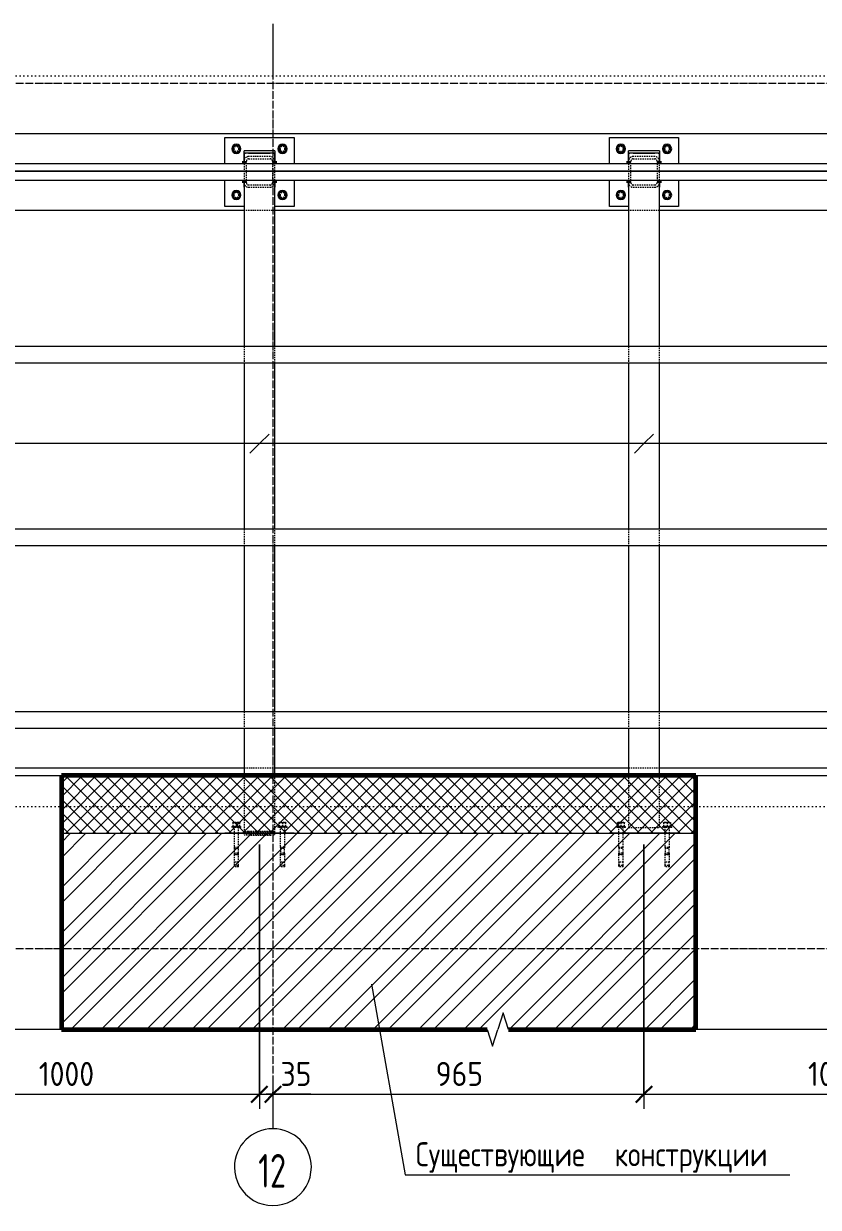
# Model space of a CAD drawing. Header units: millimetres. Extents: x 37710 to 88439, y -33428 to 33849.
# Drawn here: x 49119 to 51186, y 30472 to 33551 of the extents above; entities that cross this region are included whole.
import ezdxf

# ---------------------------------------------------------------- set-up
doc = ezdxf.new("R2010")
doc.units = ezdxf.units.MM
for name, pattern in [('01 Штриховая _4 мм_', [6, 3.5, -2.5]), ('02 Штрихпунктирная _20 мм_', [25, 20, -2.5, 0, -2.5]), ('04 Пунктир 10мм', [10, 0, -10])]:
    doc.linetypes.add(name, pattern=pattern)
for name, color, linetype, lineweight in [('AA_Dim', 7, 'Continuous', 9), ('AA_Dim-25', 7, 'Continuous', 9), ('AA_Oformlenie', 7, 'Continuous', 9), ('AA_Razrez', 7, 'Continuous', 9), ('AA_Vinoska', 7, 'Continuous', 9), ('AF_Balki', 7, 'Continuous', 20), ('AF_Stena', 7, 'Continuous', 60), ('AF_Stena_Опалубка', 253, 'Continuous', 20), ('KR_Colonna_KG', 7, 'Continuous', 20), ('KR_Detal', 7, 'Continuous', 20), ('KR_Fundament', 7, 'Continuous', 20), ('Оси', 7, 'Continuous', 9)]:
    doc.layers.add(name, color=color, linetype=linetype, lineweight=lineweight)
doc.styles.add('GOST Common', font='GOST_Common.ttf', dxfattribs={"width": 0.85, "height": 62.5})
doc.styles.add('ISOCPEUR', font='isocpeur.ttf', dxfattribs={"width": 0.7, "height": 87.5})
doc.styles.add('ISOCPEUR_1', font='isocpeur.ttf', dxfattribs={"width": 0.9, "height": 62.5})
doc.dimstyles.new('05_Округл_5мм__прозр_', dxfattribs={"dimscale": 304.8, "dimtxt": 62.248823, "dimasz": 0.139436, "dimexe": 0.123031, "dimexo": 0.082021, "dimgap": 0.008202, "dimtad": 1, "dimdec": 0, "dimrnd": 5, "dimdsep": 46, "dimtxsty": 'ISOCPEUR_1', "dimblk1": 'OBLIQUE', "dimblk2": 'OBLIQUE', "dimsah": 1, "dimcen": 0.09, "dimdle": 0.123031, "dimazin": 0, "dimtfac": 1, "dimtdec": 4, "dimtix": 1, "dimtmove": 0, "dimatfit": 3, "dimfxl": 1, "dimtvp": 1, "dimtolj": 1, "dimtzin": 0, "dimlwd": 18, "dimlwe": 18, "dimarcsym": 2})
doc.dimstyles.new('05_Округл_5мм__прозр__1', dxfattribs={"dimscale": 304.8, "dimtxt": 62.248823, "dimasz": 0.139436, "dimexe": 0.123031, "dimexo": 0.082021, "dimgap": 0.008202, "dimtad": 1, "dimdec": 0, "dimrnd": 5, "dimdsep": 46, "dimtxsty": 'ISOCPEUR_1', "dimblk1": 'OBLIQUE', "dimblk2": 'OBLIQUE', "dimsah": 1, "dimcen": 0.09, "dimdle": 0.123031, "dimazin": 0, "dimtfac": 1, "dimtdec": 4, "dimtix": 1, "dimtmove": 1, "dimatfit": 3, "dimfxl": 1, "dimtvp": 1, "dimtolj": 1, "dimtzin": 0, "dimlwd": 18, "dimlwe": 18, "dimarcsym": 2})

# ---------------------------------------------------------------- blocks, each defined once
blk = doc.blocks.new('354_Прокат Лист _НесКаркас_РабПлоск_ - 354_Прокат Лист _НесКаркас_РабПлоск_-V7-Покрытие_КМ')
at = {"layer": 'AF_Balki'}
for p, q in [((-40, 21.1), (-40, 90)), ((-40, 90), (140, 90)), ((140, 90), (140, 21.1)), ((-40, -90), (-40, -21.2)), ((140, -21.2), (140, -90)), ((10, -90), (-40, -90)), ((140, -90), (90, -90))]:
    blk.add_line(p, q, dxfattribs=at)
blk = doc.blocks.new('354_Анкер клиновой _СоедНесК_РабПлоск_ - M12x120_20-3789180-Покрытие_КМ')
at = {"layer": 'KR_Detal'}
for start, end in [(120, 180), (90, 120), (60, 90), (360, 60), (180, 240), (240, 270), (270, 300), (300, 360)]:
    blk.add_arc((0, 0), 9, start, end, dxfattribs=at)
for points in [[(-9, 5.2), (-8.3, 5.6), (-6.8, 6.5), (-5.3, 7.3), (-4.5, 7.8)], [(-9, 0), (-9, 0.9), (-9, 2.7), (-9, 4.4), (-9, 5.2)], [(-4.5, 7.8), (-3.7, 8.2), (-2.2, 9.1), (-0.7, 10), (0, 10.4)], [(0, 10.4), (0.7, 10), (2.2, 9.1), (3.7, 8.2), (4.5, 7.8)], [(4.5, 7.8), (5.3, 7.3), (6.8, 6.5), (8.3, 5.6), (9, 5.2)], [(9, 5.2), (9, 4.4), (9, 2.7), (9, 0.9), (9, 0)], [(-9, -5.2), (-9, -4.4), (-9, -2.7), (-9, -0.9), (-9, 0)], [(-4.5, -7.8), (-5.3, -7.3), (-6.8, -6.5), (-8.3, -5.6), (-9, -5.2)], [(0, -10.4), (-0.7, -10), (-2.2, -9.1), (-3.7, -8.2), (-4.5, -7.8)], [(4.5, -7.8), (3.7, -8.2), (2.2, -9.1), (0.7, -10), (0, -10.4)], [(9, -5.2), (8.3, -5.6), (6.8, -6.5), (5.3, -7.3), (4.5, -7.8)], [(9, 0), (9, -0.9), (9, -2.7), (9, -4.4), (9, -5.2)]]:
    blk.add_open_spline(points, degree=3, dxfattribs=at)
blk = doc.blocks.new('354_Прокат Лист _НесКаркас_РабПлоск_ - 354_Прокат Лист _НесКаркас_РабПлоск_-V8-Покрытие_КМ')
at = {"layer": 'AF_Balki'}
for p, q in [((-40, 21.1), (-40, 90)), ((-40, 90), (140, 90)), ((140, 90), (140, 21.1)), ((-40, -90), (-40, -21.2)), ((140, -21.2), (140, -90)), ((10, -90), (-40, -90)), ((140, -90), (90, -90))]:
    blk.add_line(p, q, dxfattribs=at)
blk = doc.blocks.new('354_Прокат Лист _НесКаркас_РабПлоск_ - 354_Прокат Лист _НесКаркас_РабПлоск_-3830724-Покрытие_КМ')
at = {"layer": 'AF_Balki'}
for p, q in [((10, 21.2), (10, 40)), ((90, 40), (90, 21.2)), ((10, -40), (10, -21.1)), ((90, -21.1), (90, -40))]:
    blk.add_line(p, q, dxfattribs=at)
blk = doc.blocks.new('354_Прокат Лист _НесКаркас_РабПлоск_ - 354_Прокат Лист _НесКаркас_РабПлоск_-3859046-Покрытие_КМ')
at = {"layer": 'AF_Balki'}
blk.add_line((44149.4, 31445), (43969.4, 31445), dxfattribs=at)
blk = doc.blocks.new('354_Прокат Лист _НесКаркас_РабПлоск_ - 354_Прокат Лист _НесКаркас_РабПлоск_-V20-Покрытие_КМ')
at = {"layer": 'AF_Balki'}
for p, q in [((42500.1, 33213.7), (42500.1, 33219.7)), ((42580.1, 33219.7), (42500.1, 33219.7)), ((42580.1, 33219.7), (42580.1, 33213.7)), ((42500.1, 33205), (42500.1, 33213.7)), ((42580.1, 33213.7), (42500.1, 33213.7)), ((42580.1, 33213.7), (42580.1, 33205))]:
    blk.add_line(p, q, dxfattribs=at)
blk = doc.blocks.new('354_Шайба_ГОСТ 11371-78_СоедНесК_РабПлоск_ - Шайба_ГОСТ 11371-78-V22-Покрытие_КМ')
at = {"layer": 'KR_Detal'}
for start, end in [(0, 180), (180, 0)]:
    blk.add_arc((0, 0), 12, start, end, dxfattribs=at)
at = {"layer": 'KR_Detal', "linetype": '01 Штриховая _4 мм_', "lineweight": 9}
for start, end in [(0, 180), (180, 360)]:
    blk.add_arc((0, 0), 6.5, start, end, dxfattribs=at)
blk = doc.blocks.new('253_Профиль гнутый сварной квадратный _НесКаркас_Балка_ - 80х6-3860765-Покрытие_КМ')
at = {"layer": 'AF_Balki'}
for p, q in [((40500.1, 33212.4), (40500.1, 33186.1)), ((40512.1, 33213.7), (40568.1, 33213.7)), ((40580.1, 33186.1), (40580.1, 33212.4)), ((40500.1, 33143.8), (40500.1, 32711.1)), ((40580.1, 32711.1), (40580.1, 33143.8)), ((40500.1, 32668.8), (40500.1, 32236.1)), ((40580.1, 32236.1), (40580.1, 32668.8)), ((40500.1, 32193.8), (40500.1, 31761.1)), ((40580.1, 31761.1), (40580.1, 32193.8)), ((40500.1, 31718.8), (40500.1, 31595)), ((40580.1, 31595), (40580.1, 31718.8))]:
    blk.add_line(p, q, dxfattribs=at)
at = {"layer": 'AF_Balki', "linetype": '01 Штриховая _4 мм_', "lineweight": 9}
for p, q in [((40500.1, 33186.1), (40500.1, 33143.9)), ((40580.1, 33143.9), (40580.1, 33186.1)), ((40500.1, 32711.1), (40500.1, 32668.9)), ((40580.1, 32668.9), (40580.1, 32711.1)), ((40500.1, 32236.1), (40500.1, 32193.9)), ((40580.1, 32193.9), (40580.1, 32236.1)), ((40500.1, 31761.1), (40500.1, 31718.9)), ((40580.1, 31718.9), (40580.1, 31761.1)), ((40500.1, 31595), (40500.1, 31448.1)), ((40580.1, 31448.1), (40580.1, 31595)), ((40500.1, 31448.1), (40500.1, 31441.9)), ((40506.1, 31441.9), (40506.1, 31448.1)), ((40568.1, 31449.4), (40512.1, 31449.4)), ((40512.1, 31448.7), (40568.1, 31448.7)), ((40568.1, 31441.3), (40512.1, 31441.3)), ((40512.1, 31440.6), (40568.1, 31440.6)), ((40574.1, 31448.1), (40574.1, 31441.9)), ((40580.1, 31441.9), (40580.1, 31448.1))]:
    blk.add_line(p, q, dxfattribs=at)
at = {"layer": 'AF_Balki'}
for centre, start_param, end_param in [((40512.1, 33212.4), 1.570796, 3.141593), ((40568.1, 33212.4), 0, 1.570796)]:
    blk.add_ellipse(centre, major_axis=(12, 0), ratio=0.109231, start_param=start_param, end_param=end_param, dxfattribs=at)
at = {"layer": 'AF_Balki', "linetype": '01 Штриховая _4 мм_', "lineweight": 9}
for centre, major_axis, start_param, end_param in [((40512.1, 31448.1), (12, 0), 1.570796, 3.141593), ((40512.1, 31441.9), (12, 0), 3.141593, 4.712389), ((40512.1, 31448.1), (6, 0), 1.570796, 3.141593), ((40512.1, 31441.9), (6, 0), 3.141593, 4.712389), ((40568.1, 31448.1), (12, 0), 0, 1.570796), ((40568.1, 31448.1), (6, 0), 0, 1.570796), ((40568.1, 31441.9), (6, 0), 4.712389, 6.283185), ((40568.1, 31441.9), (12, 0), 4.712389, 6.000638), ((40568.1, 31441.9), (12, 0), 6.021386, 6.283185)]:
    blk.add_ellipse(centre, major_axis=major_axis, ratio=0.109231, start_param=start_param, end_param=end_param, dxfattribs=at)
blk = doc.blocks.new('354_Анкер клиновой _СоедНесК_РабПлоск_ - M12x120_20-V25-Покрытие_КМ')
at = {"layer": 'KR_Detal', "linetype": '01 Штриховая _4 мм_', "lineweight": 9}
for p, q in [((43234.1, 31473.3), (43238.6, 31473.3)), ((43234.1, 31472.1), (43234.1, 31463.7)), ((43238.6, 31462.5), (43234.1, 31462.5)), ((43237.1, 31462.5), (43237.1, 31409.1)), ((43238.9, 31473.3), (43243.1, 31473.3)), ((43243.1, 31462.5), (43238.9, 31462.5)), ((43243.1, 31473.3), (43247.2, 31473.3)), ((43243.1, 31472.1), (43243.1, 31463.7)), ((43247.2, 31462.5), (43243.1, 31462.5)), ((43247.6, 31473.3), (43252.1, 31473.3)), ((43252.1, 31462.5), (43247.6, 31462.5)), ((43249.1, 31409.1), (43249.1, 31462.5)), ((43252.1, 31463.7), (43252.1, 31472.1)), ((43237.1, 31409.1), (43237.7, 31406.7)), ((43237.1, 31409.1), (43249.1, 31409.1)), ((43237.7, 31406.7), (43237.7, 31394.5)), ((43237.7, 31406.7), (43248.5, 31406.7)), ((43248.5, 31406.7), (43249.1, 31409.1)), ((43248.5, 31394.5), (43248.5, 31406.7)), ((43237.1, 31394.5), (43237.1, 31389.7)), ((43237.1, 31394.5), (43249.1, 31394.5)), ((43237.1, 31389.7), (43237.1, 31369.7)), ((43237.1, 31389.7), (43249.1, 31389.7)), ((43249.1, 31389.7), (43237.1, 31389.7)), ((43237.6, 31370.4), (43237.1, 31362.5)), ((43249.1, 31369.7), (43237.1, 31369.7)), ((43249.1, 31362.5), (43248.5, 31370.4)), ((43249.1, 31389.7), (43249.1, 31394.5)), ((43249.1, 31369.7), (43249.1, 31389.7)), ((43237.1, 31362.5), (43237.1, 31357.7)), ((43237.1, 31362.5), (43249.1, 31362.5)), ((43249.1, 31357.7), (43237.1, 31357.7)), ((43249.1, 31357.7), (43249.1, 31362.5))]:
    blk.add_line(p, q, dxfattribs=at)
for points in [[(43238.6, 31473.3), (43237.8, 31473.3), (43236.2, 31473.1), (43234.8, 31472.5), (43234.1, 31472.1)], [(43234.1, 31472.1), (43234.1, 31472.5), (43234.1, 31473.1), (43234.1, 31473.3), (43234.1, 31473.3)], [(43234.1, 31463.7), (43234.8, 31463.3), (43236.2, 31462.7), (43237.8, 31462.5), (43238.6, 31462.5)], [(43234.1, 31462.5), (43234.1, 31462.5), (43234.1, 31462.7), (43234.1, 31463.3), (43234.1, 31463.7)], [(43243.1, 31472.1), (43242.3, 31472.5), (43240.9, 31473.1), (43239.3, 31473.3), (43238.6, 31473.3)], [(43238.6, 31462.5), (43239.3, 31462.5), (43240.9, 31462.7), (43242.3, 31463.3), (43243.1, 31463.7)], [(43247.6, 31473.3), (43246.8, 31473.3), (43245.2, 31473.1), (43243.8, 31472.5), (43243.1, 31472.1)], [(43243.1, 31463.7), (43243.8, 31463.3), (43245.2, 31462.7), (43246.8, 31462.5), (43247.6, 31462.5)], [(43252.1, 31472.1), (43251.3, 31472.5), (43249.9, 31473.1), (43248.3, 31473.3), (43247.6, 31473.3)], [(43247.6, 31462.5), (43248.3, 31462.5), (43249.9, 31462.7), (43251.3, 31463.3), (43252.1, 31463.7)], [(43252.1, 31473.3), (43252.1, 31473.3), (43252.1, 31473.1), (43252.1, 31472.5), (43252.1, 31472.1)], [(43252.1, 31463.7), (43252.1, 31463.3), (43252.1, 31462.7), (43252.1, 31462.5), (43252.1, 31462.5)]]:
    blk.add_open_spline(points, degree=3, dxfattribs=at)
blk = doc.blocks.new('354_Шайба_ГОСТ 11371-78_СоедНесК_РабПлоск_ - Шайба_ГОСТ 11371-78-V26-Покрытие_КМ')
at = {"layer": 'KR_Detal', "linetype": '01 Штриховая _4 мм_', "lineweight": 9}
for p, q in [((43231.1, 31462.5), (43231.1, 31460)), ((43231.1, 31462.5), (43255.1, 31462.5)), ((43255.1, 31460), (43255.1, 31462.5)), ((43255.1, 31460), (43231.1, 31460))]:
    blk.add_line(p, q, dxfattribs=at)
blk = doc.blocks.new('354_Анкер клиновой _СоедНесК_РабПлоск_ - M12x120_20-V27-Покрытие_КМ')
at = {"layer": 'KR_Detal', "linetype": '01 Штриховая _4 мм_', "lineweight": 9}
for p, q in [((40471.1, 31473.3), (40475.6, 31473.3)), ((40471.1, 31472.1), (40471.1, 31463.7)), ((40475.6, 31462.5), (40471.1, 31462.5)), ((40474.1, 31462.5), (40474.1, 31409.1)), ((40475.9, 31473.3), (40480.1, 31473.3)), ((40480.1, 31462.5), (40475.9, 31462.5)), ((40480.1, 31473.3), (40484.2, 31473.3)), ((40480.1, 31472.1), (40480.1, 31463.7)), ((40484.2, 31462.5), (40480.1, 31462.5)), ((40484.6, 31473.3), (40489.1, 31473.3)), ((40489.1, 31462.5), (40484.6, 31462.5)), ((40486.1, 31409.1), (40486.1, 31462.5)), ((40489.1, 31463.7), (40489.1, 31472.1)), ((40474.1, 31409.1), (40474.7, 31406.7)), ((40474.1, 31409.1), (40486.1, 31409.1)), ((40474.7, 31406.7), (40474.7, 31394.5)), ((40474.7, 31406.7), (40485.1, 31406.7)), ((40485.1, 31406.7), (40485.5, 31406.7)), ((40485.5, 31406.7), (40486.1, 31409.1)), ((40485.5, 31394.5), (40485.5, 31406.7)), ((40474.1, 31394.5), (40474.1, 31389.7)), ((40474.1, 31394.5), (40486.1, 31394.5)), ((40474.1, 31389.7), (40474.1, 31369.7)), ((40474.1, 31389.7), (40486.1, 31389.7)), ((40486.1, 31389.7), (40474.1, 31389.7)), ((40474.6, 31370.4), (40474.1, 31362.5)), ((40486.1, 31369.7), (40474.1, 31369.7)), ((40486.1, 31362.5), (40485.5, 31370.4)), ((40486.1, 31389.7), (40486.1, 31394.5)), ((40486.1, 31369.7), (40486.1, 31389.7)), ((40474.1, 31362.5), (40474.1, 31357.7)), ((40474.1, 31362.5), (40486.1, 31362.5)), ((40486.1, 31357.7), (40474.1, 31357.7)), ((40486.1, 31357.7), (40486.1, 31362.5))]:
    blk.add_line(p, q, dxfattribs=at)
for points in [[(40475.6, 31473.3), (40474.8, 31473.3), (40473.2, 31473.1), (40471.8, 31472.5), (40471.1, 31472.1)], [(40471.1, 31472.1), (40471.1, 31472.5), (40471.1, 31473.1), (40471.1, 31473.3), (40471.1, 31473.3)], [(40471.1, 31463.7), (40471.8, 31463.3), (40473.2, 31462.7), (40474.8, 31462.5), (40475.6, 31462.5)], [(40471.1, 31462.5), (40471.1, 31462.5), (40471.1, 31462.7), (40471.1, 31463.3), (40471.1, 31463.7)], [(40480.1, 31472.1), (40479.3, 31472.5), (40477.9, 31473.1), (40476.3, 31473.3), (40475.6, 31473.3)], [(40475.6, 31462.5), (40476.3, 31462.5), (40477.9, 31462.7), (40479.3, 31463.3), (40480.1, 31463.7)], [(40484.6, 31473.3), (40483.8, 31473.3), (40482.2, 31473.1), (40480.8, 31472.5), (40480.1, 31472.1)], [(40480.1, 31463.7), (40480.8, 31463.3), (40482.2, 31462.7), (40483.8, 31462.5), (40484.6, 31462.5)], [(40489.1, 31472.1), (40488.3, 31472.5), (40486.9, 31473.1), (40485.3, 31473.3), (40484.6, 31473.3)], [(40484.6, 31462.5), (40485.3, 31462.5), (40486.9, 31462.7), (40488.3, 31463.3), (40489.1, 31463.7)], [(40489.1, 31473.3), (40489.1, 31473.3), (40489.1, 31473.1), (40489.1, 31472.5), (40489.1, 31472.1)], [(40489.1, 31463.7), (40489.1, 31463.3), (40489.1, 31462.7), (40489.1, 31462.5), (40489.1, 31462.5)]]:
    blk.add_open_spline(points, degree=3, dxfattribs=at)
blk = doc.blocks.new('354_Анкер клиновой _СоедНесК_РабПлоск_ - M12x120_20-V28-Покрытие_КМ')
at = {"layer": 'KR_Detal', "linetype": '01 Штриховая _4 мм_', "lineweight": 9}
for p, q in [((40471.1, 31473.3), (40475.6, 31473.3)), ((40471.1, 31472.1), (40471.1, 31463.7)), ((40475.6, 31462.5), (40471.1, 31462.5)), ((40474.1, 31462.5), (40474.1, 31409.1)), ((40475.9, 31473.3), (40480.1, 31473.3)), ((40480.1, 31462.5), (40475.9, 31462.5)), ((40480.1, 31473.3), (40484.2, 31473.3)), ((40480.1, 31472.1), (40480.1, 31463.7)), ((40484.2, 31462.5), (40480.1, 31462.5)), ((40484.6, 31473.3), (40489.1, 31473.3)), ((40489.1, 31462.5), (40484.6, 31462.5)), ((40486.1, 31409.1), (40486.1, 31462.5)), ((40489.1, 31463.7), (40489.1, 31472.1)), ((40474.1, 31409.1), (40474.7, 31406.7)), ((40474.1, 31409.1), (40486.1, 31409.1)), ((40474.7, 31406.7), (40474.7, 31394.5)), ((40474.7, 31406.7), (40485.1, 31406.7)), ((40485.1, 31406.7), (40485.5, 31406.7)), ((40485.5, 31406.7), (40486.1, 31409.1)), ((40485.5, 31394.5), (40485.5, 31406.7)), ((40474.1, 31394.5), (40474.1, 31389.7)), ((40474.1, 31394.5), (40486.1, 31394.5)), ((40474.1, 31389.7), (40474.1, 31369.7)), ((40474.1, 31389.7), (40486.1, 31389.7)), ((40486.1, 31389.7), (40474.1, 31389.7)), ((40474.6, 31370.4), (40474.1, 31362.5)), ((40486.1, 31369.7), (40474.1, 31369.7)), ((40486.1, 31362.5), (40485.5, 31370.4)), ((40486.1, 31389.7), (40486.1, 31394.5)), ((40486.1, 31369.7), (40486.1, 31389.7)), ((40474.1, 31362.5), (40474.1, 31357.7)), ((40474.1, 31362.5), (40486.1, 31362.5)), ((40486.1, 31357.7), (40474.1, 31357.7)), ((40486.1, 31357.7), (40486.1, 31362.5))]:
    blk.add_line(p, q, dxfattribs=at)
for points in [[(40475.6, 31473.3), (40474.8, 31473.3), (40473.2, 31473.1), (40471.8, 31472.5), (40471.1, 31472.1)], [(40471.1, 31472.1), (40471.1, 31472.5), (40471.1, 31473.1), (40471.1, 31473.3), (40471.1, 31473.3)], [(40471.1, 31463.7), (40471.8, 31463.3), (40473.2, 31462.7), (40474.8, 31462.5), (40475.6, 31462.5)], [(40471.1, 31462.5), (40471.1, 31462.5), (40471.1, 31462.7), (40471.1, 31463.3), (40471.1, 31463.7)], [(40480.1, 31472.1), (40479.3, 31472.5), (40477.9, 31473.1), (40476.3, 31473.3), (40475.6, 31473.3)], [(40475.6, 31462.5), (40476.3, 31462.5), (40477.9, 31462.7), (40479.3, 31463.3), (40480.1, 31463.7)], [(40484.6, 31473.3), (40483.8, 31473.3), (40482.2, 31473.1), (40480.8, 31472.5), (40480.1, 31472.1)], [(40480.1, 31463.7), (40480.8, 31463.3), (40482.2, 31462.7), (40483.8, 31462.5), (40484.6, 31462.5)], [(40489.1, 31472.1), (40488.3, 31472.5), (40486.9, 31473.1), (40485.3, 31473.3), (40484.6, 31473.3)], [(40484.6, 31462.5), (40485.3, 31462.5), (40486.9, 31462.7), (40488.3, 31463.3), (40489.1, 31463.7)], [(40489.1, 31473.3), (40489.1, 31473.3), (40489.1, 31473.1), (40489.1, 31472.5), (40489.1, 31472.1)], [(40489.1, 31463.7), (40489.1, 31463.3), (40489.1, 31462.7), (40489.1, 31462.5), (40489.1, 31462.5)]]:
    blk.add_open_spline(points, degree=3, dxfattribs=at)
blk = doc.blocks.new('011_ЛинияОбрыва _ЭлУзла_Линия_ - Тип 1-3699770-Покрытие_КМ')
at = {"layer": 'AA_Oformlenie'}
for p, q in [((0, 0), (3692.5, 0)), ((3748.2, 0), (6563.7, 0))]:
    blk.add_line(p, q, dxfattribs=at)
blk = doc.blocks.new('Ось сетки - d_4мм-2765513-Покрытие_КМ')
at = {"layer": 'Оси'}
for start, end in [(360, 180), (360, 180), (180, 360), (180, 360)]:
    blk.add_arc((0, 0), 4, start, end, dxfattribs=at)
blk = doc.blocks.new('010_Текст с выноской - Текст 2 строки-3780701-Покрытие_КМ')
at = {"layer": 'AA_Vinoska'}
blk.add_line((-20, 0), (20, 0), dxfattribs=at)
blk = doc.blocks.new('DIMBLOCK19-Покрытие_КМ')
at = {"layer": 'AA_Dim-25', "lineweight": 18}
for p, q in [((48732.3, 31415.6), (48732.3, 30728.8)), ((48732.3, 30766.3), (48732.3, 31415.6)), ((49732.3, 31415.6), (49732.3, 30728.8)), ((49732.3, 30766.3), (49732.3, 31415.6)), ((48732.3, 30766.3), (49732.3, 30766.3))]:
    blk.add_line(p, q, dxfattribs=at)
at = {"layer": 'AA_Dim-25', "lineweight": 30}
for p, q in [((48732.3, 30766.3), (48753.6, 30787.6)), ((49732.3, 30766.3), (49753.6, 30787.6)), ((48732.3, 30766.3), (48711.1, 30745.1)), ((49732.3, 30766.3), (49711.1, 30745.1))]:
    blk.add_line(p, q, dxfattribs=at)
at = {"layer": 'AA_Dim-25', "color": 0, "lineweight": 18, "insert": (49158.7, 30850.5), "char_height": 62.5, "width": 176.691, "attachment_point": 1, "line_spacing_factor": 1.149209, "style": 'ISOCPEUR_1'}
blk.add_mtext('1000', dxfattribs=at)
blk = doc.blocks.new('_Oblique')
at = {"color": 0, "linetype": 'ByBlock', "lineweight": -2}
blk.add_line((-0.5, -0.5), (0.5, 0.5), dxfattribs=at)
blk = doc.blocks.new('DIMBLOCK20-Покрытие_КМ')
at = {"layer": 'AA_Dim-25', "lineweight": 18}
for p, q in [((49732.3, 31415.6), (49732.3, 30728.8)), ((49732.3, 30766.3), (49732.3, 31415.6)), ((49732.3, 30766.3), (49767.3, 30766.3)), ((49762.2, 30766.3), (49749.8, 30766.3)), ((49866.2, 30766.3), (49762.2, 30766.3)), ((49767.3, 30771.4), (49767.3, 30728.8)), ((49767.3, 30766.3), (49767.3, 30771.4))]:
    blk.add_line(p, q, dxfattribs=at)
at = {"layer": 'AA_Dim-25', "lineweight": 30}
for p, q in [((49732.3, 30766.3), (49753.6, 30787.6)), ((49767.3, 30766.3), (49788.6, 30787.6)), ((49732.3, 30766.3), (49711.1, 30745.1)), ((49767.3, 30766.3), (49746.1, 30745.1))]:
    blk.add_line(p, q, dxfattribs=at)
at = {"layer": 'AA_Dim-25', "color": 0, "lineweight": 18, "insert": (49787.2, 30850.5), "char_height": 62.5, "width": 94.81, "attachment_point": 1, "line_spacing_factor": 1.149209, "style": 'ISOCPEUR_1'}
blk.add_mtext('35', dxfattribs=at)
blk = doc.blocks.new('DIMBLOCK21-Покрытие_КМ')
at = {"layer": 'AA_Dim-25', "lineweight": 18}
for p, q in [((50732.3, 31415.6), (50732.3, 30728.8)), ((50732.3, 30766.3), (50732.3, 31415.6)), ((49767.3, 30771.4), (49767.3, 30728.8)), ((49767.3, 30766.3), (49767.3, 30771.4)), ((49767.3, 30766.3), (50732.3, 30766.3))]:
    blk.add_line(p, q, dxfattribs=at)
at = {"layer": 'AA_Dim-25', "lineweight": 30}
for p, q in [((49767.3, 30766.3), (49788.6, 30787.6)), ((50732.3, 30766.3), (50753.6, 30787.6)), ((49767.3, 30766.3), (49746.1, 30745.1)), ((50732.3, 30766.3), (50711.1, 30745.1))]:
    blk.add_line(p, q, dxfattribs=at)
at = {"layer": 'AA_Dim-25', "color": 0, "lineweight": 18, "insert": (50190.6, 30850.5), "char_height": 62.5, "width": 142.215, "attachment_point": 1, "line_spacing_factor": 1.149209, "style": 'ISOCPEUR_1'}
blk.add_mtext('965', dxfattribs=at)
blk = doc.blocks.new('DIMBLOCK22-Покрытие_КМ')
at = {"layer": 'AA_Dim-25', "lineweight": 18}
for p, q in [((50732.3, 31415.6), (50732.3, 30728.8)), ((50732.3, 30766.3), (50732.3, 31415.6)), ((51732.3, 31415.6), (51732.3, 30728.8)), ((51732.3, 30766.3), (51732.3, 31415.6)), ((50732.3, 30766.3), (51732.3, 30766.3))]:
    blk.add_line(p, q, dxfattribs=at)
at = {"layer": 'AA_Dim-25', "lineweight": 30}
for p, q in [((50732.3, 30766.3), (50753.6, 30787.6)), ((51732.3, 30766.3), (51753.6, 30787.6)), ((50732.3, 30766.3), (50711.1, 30745.1)), ((51732.3, 30766.3), (51711.1, 30745.1))]:
    blk.add_line(p, q, dxfattribs=at)
at = {"layer": 'AA_Dim-25', "color": 0, "lineweight": 18, "insert": (51158.7, 30850.5), "char_height": 62.5, "width": 176.691, "attachment_point": 1, "line_spacing_factor": 1.149209, "style": 'ISOCPEUR_1'}
blk.add_mtext('1000', dxfattribs=at)
blk = doc.blocks.new('DIMBLOCK28-Покрытие_КМ')
at = {"layer": 'AA_Dim-25', "lineweight": 30}
for p, q in [((54222.2, 33167.2), (54201, 33188.4)), ((54222.2, 33167.2), (54243.5, 33145.9)), ((54222.2, 32643), (54201, 32664.2)), ((54222.2, 32643), (54243.5, 32621.7))]:
    blk.add_line(p, q, dxfattribs=at)
at = {"layer": 'AA_Dim-25', "lineweight": 18}
for p, q in [((47697.3, 33167.2), (54259.7, 33167.2)), ((54222.2, 33167.2), (47697.3, 33167.2)), ((54222.2, 32643), (54222.2, 33167.2)), ((53436.6, 32643), (54259.7, 32643)), ((54222.2, 32643), (53436.6, 32643))]:
    blk.add_line(p, q, dxfattribs=at)
at = {"layer": 'AA_Dim-25', "color": 0, "lineweight": 18, "insert": (54138.1, 32845.8), "char_height": 62.5, "width": 142.215, "attachment_point": 1, "rotation": 90, "line_spacing_factor": 1.149209, "style": 'ISOCPEUR_1'}
blk.add_mtext('525', dxfattribs=at)
blk = doc.blocks.new('DIMBLOCK29-Покрытие_КМ')
at = {"layer": 'AA_Dim-25', "lineweight": 18}
for p, q in [((54222.2, 33167.2), (54222.2, 33432.5)), ((54217.2, 33395), (54259.7, 33395)), ((54222.2, 33395), (54217.2, 33395)), ((47697.3, 33167.2), (54259.7, 33167.2)), ((54222.2, 33167.2), (47697.3, 33167.2))]:
    blk.add_line(p, q, dxfattribs=at)
at = {"layer": 'AA_Dim-25', "lineweight": 30}
for p, q in [((54222.2, 33395), (54201, 33416.2)), ((54222.2, 33395), (54243.5, 33373.7)), ((54222.2, 33167.2), (54201, 33188.4)), ((54222.2, 33167.2), (54243.5, 33145.9))]:
    blk.add_line(p, q, dxfattribs=at)
at = {"layer": 'AA_Dim-25', "color": 0, "lineweight": 18, "insert": (54138.1, 33221.8), "char_height": 62.5, "width": 142.215, "attachment_point": 1, "rotation": 90, "line_spacing_factor": 1.149209, "style": 'ISOCPEUR_1'}
blk.add_mtext('230', dxfattribs=at)

msp = doc.modelspace()

# ---------------------------------------------------------------- hatches: boundary and pattern name
at = {"layer": 'AF_Stena', "lineweight": 9}
h = msp.add_hatch(dxfattribs=at)
h.set_pattern_fill('FP_1', color=256, style=0, pattern_type=2)
h.set_pattern_definition([(45, (9192.264, 0), (-17.67767, 17.67767), []), (135, (9192.264, 0), (-17.67767, -17.67767), [])])
h.paths.add_polyline_path([(53199.086, 31445), (53437.3254, 31445), (53437.3254, 31595), (52637.3254, 31595), (52637.3254, 31445), (53185.5928, 31445)])
h.paths.add_polyline_path([(50770.3159, 31445), (50867.3254, 31445), (50867.3254, 31595), (49217.3254, 31595), (49217.3254, 31445), (50743.3296, 31445)])
h = msp.add_hatch(dxfattribs=at)
h.set_pattern_fill('FP_2', color=256, style=0, pattern_type=2)
h.set_pattern_definition([(45, (9192.26, 0), (-58.93311, 58.93311), []), (45, (9231.55, 0), (-58.93311, 58.93311), [])])
h.paths.add_polyline_path([(53437.3254, 30935), (53437.3254, 31445), (52637.3254, 31445), (52637.3254, 30935), (53064.1543, 30935)])
h.paths.add_polyline_path([(50867.3254, 30935), (50867.3254, 31445), (49217.3254, 31445), (49217.3254, 30935), (50324.1711, 30935), (50324.1711, 30954.6264), (50352.3254, 30954.6264), (50352.3254, 30935), (50366.0754, 30978.3013), (50379.8254, 30935), (50473.4662, 30935)])

# ---------------------------------------------------------------- linework, layer by layer
at = {"layer": 'AA_Razrez', "linetype": '04 Пунктир 10мм'}
for p, q in [((54452.8183, 33415), (47053.0379, 33415)), ((54452.8183, 31515), (47088.6624, 31515))]:
    msp.add_line(p, q, dxfattribs=at)
at = {"layer": 'AA_Vinoska'}
for p, q in [((49732.3254, 32458.4277), (49757.3254, 32483.4277)), ((50732.3254, 32458.4277), (50757.3254, 32483.4277)), ((52468.5615, 32458.4277), (47472.3535, 32458.4277)), ((51732.3254, 32458.4277), (47472.3535, 32458.4277)), ((50732.3254, 32458.4277), (47472.3535, 32458.4277)), ((49732.3254, 32458.4277), (47472.3535, 32458.4277)), ((49732.3254, 32458.4277), (49707.3254, 32433.4277)), ((50732.3254, 32458.4277), (50707.3254, 32433.4277)), ((50023.5224, 31052.4176), (50111.4823, 30557.0693)), ((50366.0754, 30978.3013), (50352.3254, 30935)), ((50379.8254, 30935), (50366.0754, 30978.3013)), ((50324.1711, 30935), (50338.2483, 30891.6749)), ((50338.2483, 30891.6749), (50352.3254, 30935))]:
    msp.add_line(p, q, dxfattribs=at)
at = {"layer": 'AF_Balki'}
for p, q in [((51827.3254, 33186.2388), (47672.3254, 33186.2388)), ((50692.3254, 33212.4291), (50692.3254, 33186.1461)), ((50704.3254, 33213.7399), (50760.3254, 33213.7399)), ((50772.3254, 33186.1461), (50772.3254, 33212.4291)), ((47672.3254, 33143.7612), (51827.3254, 33143.7612)), ((50692.3254, 33143.8091), (50692.3254, 32711.1461)), ((50772.3254, 32711.1461), (50772.3254, 33143.8091)), ((51827.3254, 32711.2388), (47672.3254, 32711.2388)), ((47672.3254, 32668.7612), (51827.3254, 32668.7612)), ((50692.3254, 32668.8091), (50692.3254, 32236.1461)), ((50772.3254, 32236.1461), (50772.3254, 32668.8091)), ((51827.3254, 32236.2388), (47672.3254, 32236.2388)), ((47672.3254, 32193.7612), (51827.3254, 32193.7612)), ((50692.3254, 32193.8091), (50692.3254, 31761.1461)), ((50772.3254, 31761.1461), (50772.3254, 32193.8091)), ((51827.3254, 31761.2388), (47672.3254, 31761.2388)), ((47672.3254, 31718.7612), (51827.3254, 31718.7612)), ((50692.3254, 31718.8091), (50692.3254, 31595)), ((50772.3254, 31595), (50772.3254, 31718.8091))]:
    msp.add_line(p, q, dxfattribs=at)
at = {"layer": 'AF_Balki', "linetype": '01 Штриховая _4 мм_', "lineweight": 9}
for p, q in [((50692.3254, 33186.0968), (50692.3254, 33143.8584)), ((50772.3254, 33143.8584), (50772.3254, 33186.0968)), ((50692.3254, 32711.0968), (50692.3254, 32668.8584)), ((50772.3254, 32668.8584), (50772.3254, 32711.0968)), ((50692.3254, 32236.0968), (50692.3254, 32193.8584)), ((50772.3254, 32193.8584), (50772.3254, 32236.0968)), ((50692.3254, 31761.0968), (50692.3254, 31718.8584)), ((50772.3254, 31718.8584), (50772.3254, 31761.0968)), ((50692.3254, 31594.9507), (50692.3254, 31460)), ((50772.3254, 31460), (50772.3254, 31594.9507)), ((50704.3254, 31460), (50760.3254, 31460))]:
    msp.add_line(p, q, dxfattribs=at)
at = {"layer": 'AF_Balki', "linetype": '01 Штриховая _4 мм_', "lineweight": 9, "flags": 128}
for points in [[(50692.3254, 31460), (50692.6263, 31460), (50693.5138, 31460), (50694.9435, 31460), (50696.8436, 31460), (50699.1188, 31460), (50701.6552, 31460), (50704.3254, 31460)], [(50760.3254, 31460), (50762.9957, 31460), (50765.532, 31460), (50767.8073, 31460), (50769.7074, 31460), (50771.1371, 31460), (50772.0246, 31460), (50772.3254, 31460)]]:
    msp.add_lwpolyline(points, dxfattribs=at)
at = {"layer": 'AF_Balki'}
for centre, start_param, end_param in [((50704.3254, 33212.4291), 1.570796327, 3.141592654), ((50760.3254, 33212.4291), 0, 1.570796327)]:
    msp.add_ellipse(centre, major_axis=(12, 0), ratio=0.109231189, start_param=start_param, end_param=end_param, dxfattribs=at)
at = {"layer": 'AF_Stena', "linetype": '01 Штриховая _4 мм_', "lineweight": 20}
for p, q in [((49772.2416, 33065), (49692.375, 33065)), ((50772.2505, 33065), (50692.4004, 33065))]:
    msp.add_line(p, q, dxfattribs=at)
at = {"layer": 'AF_Stena_Опалубка'}
for p, q in [((47872.3254, 33265), (53832.3254, 33265)), ((49692.3254, 33065), (48772.2913, 33065)), ((50692.3507, 33065), (49772.2913, 33065)), ((51692.3254, 33065), (50772.3001, 33065)), ((47508.6712, 31595), (49217.3254, 31595)), ((50867.3254, 31595), (52637.3254, 31595)), ((49217.3254, 31445), (50867.3254, 31445)), ((49217.3254, 30935), (47508.6712, 30935)), ((52637.3254, 30935), (50867.3254, 30935))]:
    msp.add_line(p, q, dxfattribs=at)
at = {"layer": 'AF_Stena_Опалубка', "lineweight": 60}
for p, q in [((50867.3254, 31595), (49217.3254, 31595)), ((49217.3254, 31595), (49217.3254, 30935)), ((50867.3254, 30935), (50867.3254, 31595)), ((49217.3254, 30935), (50324.1711, 30935)), ((50379.8254, 30935), (50867.3254, 30935))]:
    msp.add_line(p, q, dxfattribs=at)
at = {"layer": 'KR_Colonna_KG', "lineweight": 60}
for p, q in [((49692.3254, 33193), (49692.3254, 33186.1461)), ((49772.3254, 33186.1461), (49772.3254, 33193)), ((50692.3254, 33193), (50692.3254, 33186.1461)), ((50772.3254, 33186.1461), (50772.3254, 33193)), ((49692.3254, 33143.8091), (49692.3254, 33137)), ((49772.3254, 33137), (49772.3254, 33143.8091)), ((50692.3254, 33143.8091), (50692.3254, 33137)), ((50772.3254, 33137), (50772.3254, 33143.8091))]:
    msp.add_line(p, q, dxfattribs=at)
at = {"layer": 'KR_Colonna_KG', "linetype": '01 Штриховая _4 мм_', "lineweight": 9}
for p, q in [((49692.3254, 33186.0965), (49692.3254, 33143.8587)), ((49698.3254, 33137), (49698.3254, 33193)), ((49760.3254, 33205), (49704.3254, 33205)), ((49704.3254, 33199), (49760.3254, 33199)), ((49766.3254, 33193), (49766.3254, 33137)), ((49772.3254, 33143.8587), (49772.3254, 33186.0965)), ((50692.3254, 33186.0965), (50692.3254, 33143.8587)), ((50698.3254, 33137), (50698.3254, 33193)), ((50760.3254, 33205), (50704.3254, 33205)), ((50704.3254, 33199), (50760.3254, 33199)), ((50766.3254, 33193), (50766.3254, 33137)), ((50772.3254, 33143.8587), (50772.3254, 33186.0965)), ((49760.3254, 33131), (49704.3254, 33131)), ((49704.3254, 33125), (49760.3254, 33125)), ((50760.3254, 33131), (50704.3254, 33131)), ((50704.3254, 33125), (50760.3254, 33125))]:
    msp.add_line(p, q, dxfattribs=at)
for centre, radius, start, end in [((49704.3254, 33193), 12, 90, 180), ((49704.3254, 33193), 6, 90, 180), ((49760.3254, 33193), 12, 0, 90), ((49760.3254, 33193), 6, 0, 90), ((50704.3254, 33193), 12, 90, 180), ((50704.3254, 33193), 6, 90, 180), ((50760.3254, 33193), 12, 0, 90), ((50760.3254, 33193), 6, 0, 90), ((49704.3254, 33137), 12, 180, 270), ((49704.3254, 33137), 6, 180, 270), ((49760.3254, 33137), 12, 270, 0), ((49760.3254, 33137), 6, 270, 0), ((50704.3254, 33137), 12, 180, 270), ((50704.3254, 33137), 6, 180, 270), ((50760.3254, 33137), 12, 270, 0), ((50760.3254, 33137), 6, 270, 0)]:
    msp.add_arc(centre, radius, start, end, dxfattribs=at)
at = {"layer": 'KR_Fundament'}
for p, q in [((47672.3254, 33265), (53832.3254, 33265)), ((48772.3254, 31615), (49692.3641, 31615)), ((49772.3254, 31615), (50692.3254, 31615)), ((50772.3254, 31615), (51692.3641, 31615))]:
    msp.add_line(p, q, dxfattribs=at)
at = {"layer": 'KR_Fundament', "linetype": '01 Штриховая _4 мм_', "lineweight": 9}
for p, q in [((49692.4137, 31615), (49772.2758, 31615)), ((50692.375, 31615), (50772.2758, 31615))]:
    msp.add_line(p, q, dxfattribs=at)
at = {"layer": 'Оси'}
for p, q in [((49767.3254, 33550.6101), (49767.3254, 33425.6101)), ((49767.3254, 30801.7963), (49767.3254, 30676.7963))]:
    msp.add_line(p, q, dxfattribs=at)
at = {"layer": 'Оси', "linetype": '02 Штрихпунктирная _20 мм_'}
for p, q in [((49767.3254, 33425.6101), (49767.3254, 30801.7963)), ((54188.7819, 33395), (47579.7038, 33395)), ((54188.7819, 31145), (47579.7038, 31145))]:
    msp.add_line(p, q, dxfattribs=at)

# ---------------------------------------------------------------- block references
at = {"layer": 'AA_Oformlenie', "rotation": 180}
msp.add_blockref('011_ЛинияОбрыва _ЭлУзла_Линия_ - Тип 1-3699770-Покрытие_КМ', (54072.3254, 30935), dxfattribs=at)
at = {"layer": 'AA_Vinoska', "xscale": 25, "yscale": 25, "zscale": 25}
msp.add_blockref('010_Текст с выноской - Текст 2 строки-3780701-Покрытие_КМ', (50611.4823, 30557.0693), dxfattribs=at)
at = {"layer": 'AF_Balki'}
for name, p in [('354_Прокат Лист _НесКаркас_РабПлоск_ - 354_Прокат Лист _НесКаркас_РабПлоск_-V8-Покрытие_КМ', (49682.3254, 33165)), ('354_Прокат Лист _НесКаркас_РабПлоск_ - 354_Прокат Лист _НесКаркас_РабПлоск_-V7-Покрытие_КМ', (50682.3254, 33165)), ('354_Прокат Лист _НесКаркас_РабПлоск_ - 354_Прокат Лист _НесКаркас_РабПлоск_-V20-Покрытие_КМ', (7192.2638, 0)), ('354_Прокат Лист _НесКаркас_РабПлоск_ - 354_Прокат Лист _НесКаркас_РабПлоск_-V20-Покрытие_КМ', (8192.2638, 0)), ('354_Прокат Лист _НесКаркас_РабПлоск_ - 354_Прокат Лист _НесКаркас_РабПлоск_-3859046-Покрытие_КМ', (5672.8792, 0)), ('354_Прокат Лист _НесКаркас_РабПлоск_ - 354_Прокат Лист _НесКаркас_РабПлоск_-3859046-Покрытие_КМ', (6672.8792, 0))]:
    msp.add_blockref(name, p, dxfattribs=at)
at = {"layer": 'AF_Balki', "linetype": '01 Штриховая _4 мм_', "lineweight": 9}
msp.add_blockref('253_Профиль гнутый сварной квадратный _НесКаркас_Балка_ - 80х6-3860765-Покрытие_КМ', (9192.2638, 0), dxfattribs=at)
at = {"layer": 'AF_Balki', "rotation": 180}
for p in [(49782.3254, 33165), (50782.3254, 33165)]:
    msp.add_blockref('354_Прокат Лист _НесКаркас_РабПлоск_ - 354_Прокат Лист _НесКаркас_РабПлоск_-3830724-Покрытие_КМ', p, dxfattribs=at)
at = {"layer": 'KR_Detal', "linetype": '01 Штриховая _4 мм_', "lineweight": 9}
for name, p in [('354_Шайба_ГОСТ 11371-78_СоедНесК_РабПлоск_ - Шайба_ГОСТ 11371-78-V22-Покрытие_КМ', (49672.3254, 33225)), ('354_Шайба_ГОСТ 11371-78_СоедНесК_РабПлоск_ - Шайба_ГОСТ 11371-78-V22-Покрытие_КМ', (49792.3254, 33225)), ('354_Шайба_ГОСТ 11371-78_СоедНесК_РабПлоск_ - Шайба_ГОСТ 11371-78-V22-Покрытие_КМ', (50672.3254, 33225)), ('354_Шайба_ГОСТ 11371-78_СоедНесК_РабПлоск_ - Шайба_ГОСТ 11371-78-V22-Покрытие_КМ', (50792.3254, 33225)), ('354_Шайба_ГОСТ 11371-78_СоедНесК_РабПлоск_ - Шайба_ГОСТ 11371-78-V22-Покрытие_КМ', (49672.3254, 33105)), ('354_Шайба_ГОСТ 11371-78_СоедНесК_РабПлоск_ - Шайба_ГОСТ 11371-78-V22-Покрытие_КМ', (49792.3254, 33105)), ('354_Шайба_ГОСТ 11371-78_СоедНесК_РабПлоск_ - Шайба_ГОСТ 11371-78-V22-Покрытие_КМ', (50672.3254, 33105)), ('354_Шайба_ГОСТ 11371-78_СоедНесК_РабПлоск_ - Шайба_ГОСТ 11371-78-V22-Покрытие_КМ', (50792.3254, 33105)), ('354_Шайба_ГОСТ 11371-78_СоедНесК_РабПлоск_ - Шайба_ГОСТ 11371-78-V26-Покрытие_КМ', (6429.2652, 0)), ('354_Шайба_ГОСТ 11371-78_СоедНесК_РабПлоск_ - Шайба_ГОСТ 11371-78-V26-Покрытие_КМ', (6429.2653, 0)), ('354_Анкер клиновой _СоедНесК_РабПлоск_ - M12x120_20-V27-Покрытие_КМ', (9192.2638, 0)), ('354_Анкер клиновой _СоедНесК_РабПлоск_ - M12x120_20-V28-Покрытие_КМ', (9192.2638, 0)), ('354_Шайба_ГОСТ 11371-78_СоедНесК_РабПлоск_ - Шайба_ГОСТ 11371-78-V26-Покрытие_КМ', (6549.2652, 0)), ('354_Шайба_ГОСТ 11371-78_СоедНесК_РабПлоск_ - Шайба_ГОСТ 11371-78-V26-Покрытие_КМ', (6549.2653, 0)), ('354_Анкер клиновой _СоедНесК_РабПлоск_ - M12x120_20-V25-Покрытие_КМ', (6549.2652, 0)), ('354_Анкер клиновой _СоедНесК_РабПлоск_ - M12x120_20-V25-Покрытие_КМ', (6549.2653, 0)), ('354_Шайба_ГОСТ 11371-78_СоедНесК_РабПлоск_ - Шайба_ГОСТ 11371-78-V26-Покрытие_КМ', (7429.2652, 0)), ('354_Шайба_ГОСТ 11371-78_СоедНесК_РабПлоск_ - Шайба_ГОСТ 11371-78-V26-Покрытие_КМ', (7429.2653, 0)), ('354_Анкер клиновой _СоедНесК_РабПлоск_ - M12x120_20-V25-Покрытие_КМ', (7429.2652, 0)), ('354_Анкер клиновой _СоедНесК_РабПлоск_ - M12x120_20-V25-Покрытие_КМ', (7429.2653, 0)), ('354_Шайба_ГОСТ 11371-78_СоедНесК_РабПлоск_ - Шайба_ГОСТ 11371-78-V26-Покрытие_КМ', (7549.2652, 0)), ('354_Шайба_ГОСТ 11371-78_СоедНесК_РабПлоск_ - Шайба_ГОСТ 11371-78-V26-Покрытие_КМ', (7549.2653, 0)), ('354_Анкер клиновой _СоедНесК_РабПлоск_ - M12x120_20-V25-Покрытие_КМ', (7549.2652, 0)), ('354_Анкер клиновой _СоедНесК_РабПлоск_ - M12x120_20-V25-Покрытие_КМ', (7549.2653, 0))]:
    msp.add_blockref(name, p, dxfattribs=at)
at = {"layer": 'KR_Detal'}
for p in [(49672.3254, 33225), (49792.3254, 33225), (50672.3254, 33225), (50792.3254, 33225), (49672.3254, 33105), (49792.3254, 33105), (50672.3254, 33105), (50792.3254, 33105)]:
    msp.add_blockref('354_Анкер клиновой _СоедНесК_РабПлоск_ - M12x120_20-3789180-Покрытие_КМ', p, dxfattribs=at)
at = {"layer": 'Оси', "xscale": 24.99999999999999, "yscale": 24.99999999999999, "zscale": 24.99999999999999, "rotation": 180}
msp.add_blockref('Ось сетки - d_4мм-2765513-Покрытие_КМ', (49767.3254, 30576.7963), dxfattribs=at)

# ---------------------------------------------------------------- texts
at = {"layer": 'AA_Vinoska', "char_height": 62.5, "attachment_point": 1, "style": 'GOST Common'}
for s, insert, width in [('Существующие', (50138.7831, 30641.6269), 604.773008), ('\\fGOST Common|b0|i0|c204|p34|;\\W.85; ', (50637.7707, 30641.6269), 22.146617), ('конструкции', (50656.0435, 30641.6269), 516.186539)]:
    msp.add_mtext(s, dxfattribs=dict(at, insert=insert, width=width))
at = {"layer": 'Оси', "insert": (49729.1206, 30611.0692), "char_height": 87.5, "width": 89.789, "attachment_point": 1, "style": 'ISOCPEUR'}
msp.add_mtext('12', dxfattribs=at)

# ---------------------------------------------------------------- dimensions: what is measured, and where the dimension line sits
at = {"layer": 'AA_Dim', "lineweight": 18}
for base, p1, p2, override, picture, middle in [((54222.2389, 33395), (47672.3254, 33167.1843), (54192.1868, 33395), {"dimpost": '<>', "dimfxl": 6523.840326}, 'DIMBLOCK29-Покрытие_КМ', (54188.4889, 33281.0921)), ((54222.2389, 33167.1843), (53411.6445, 32642.9965), (47672.3254, 33167.1843), {"dimpost": '<>', "dimfxl": 5763.207081}, 'DIMBLOCK28-Покрытие_КМ', (54188.4889, 32905.0904))]:
    dim = msp.add_linear_dim(base=base, p1=p1, p2=p2, angle=90, dimstyle='05_Округл_5мм__прозр_', override=override, dxfattribs=at)
    dim.commit()
    dim.dimension.update_dxf_attribs({"geometry": picture, "text_midpoint": middle})
for base, p1, p2, override, picture, middle in [((49732.3254, 30766.3385), (48732.3254, 31440.6308), (49732.3254, 31440.6308), {"dimpost": '<>', "dimfxl": 1000}, 'DIMBLOCK19-Покрытие_КМ', (49232.3254, 30800.0885)), ((50732.3254, 30766.3385), (49767.3254, 30796.3905), (50732.3254, 31440.6308), {"dimpost": '<>', "dimfxl": 1160.288954}, 'DIMBLOCK21-Покрытие_КМ', (50249.8254, 30800.0885)), ((51732.3254, 30766.3385), (50732.3254, 31440.6308), (51732.3254, 31440.6308), {"dimpost": '<>', "dimfxl": 1000}, 'DIMBLOCK22-Покрытие_КМ', (51232.3254, 30800.0885))]:
    dim = msp.add_linear_dim(base=base, p1=p1, p2=p2, dimstyle='05_Округл_5мм__прозр_', override=override, dxfattribs=at)
    dim.commit()
    dim.dimension.update_dxf_attribs({"geometry": picture, "text_midpoint": middle})
dim = msp.add_linear_dim(base=(49767.3254, 30766.3385), p1=(49732.3254, 31440.6308), p2=(49767.3254, 30796.3905), dimstyle='05_Округл_5мм__прозр__1', override={"dimpost": '<>', "dimfxl": 645.190249}, dxfattribs=at)
dim.commit()
dim.dimension.update_dxf_attribs({"geometry": 'DIMBLOCK20-Покрытие_КМ', "text_midpoint": (49834.6262, 30808.8253), "dimtype": 160})

doc.saveas('drawing.dxf')
